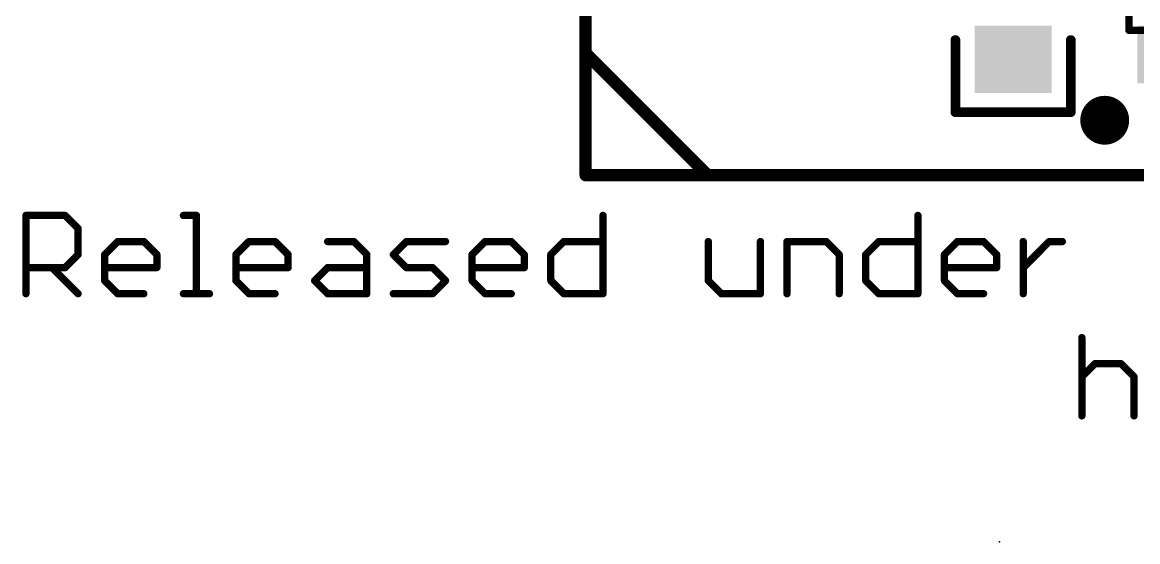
# Model space of a CAD drawing. Extents: x -16 to 95, y -11 to 53.
# Drawn here: x -11.71 to 11.48, y -7.62 to 3.18 of the extents above; entities that cross this region are included whole.
import ezdxf

# ---------------------------------------------------------------- set-up
doc = ezdxf.new("R2010")
doc.units = 0
for name, color, linetype in [('1', 12, 'CONTINUOUS'), ('16', 132, 'CONTINUOUS'), ('18', 110, 'CONTINUOUS'), ('20', 53, 'CONTINUOUS'), ('21', 41, 'CONTINUOUS'), ('23', 53, 'CONTINUOUS'), ('51', 53, 'CONTINUOUS')]:
    doc.layers.add(name, color=color, linetype=linetype)

# ---------------------------------------------------------------- blocks, each defined once
blk = doc.blocks.new('RECT')
blk.add_solid([(-0.5, -0.5), (0.5, -0.5), (-0.5, 0.5), (0.5, 0.5)])
blk = doc.blocks.new('ROUNDV')
at = {"const_width": 0.5}
blk.add_lwpolyline([(0, -0.25, 1), (0, 0.25, 1), (0, -0.25)], format="xyb", dxfattribs=at)

msp = doc.modelspace()

# ---------------------------------------------------------------- linework, layer by layer
at = {"layer": '1', "const_width": 0.254}
for points in [[(0, 53.34), (0, 0)], [(0, 0), (59.69, 0)]]:
    msp.add_lwpolyline(points, dxfattribs=at)
at = {"layer": '1', "const_width": 0.127}
for points in [[(0, 0.0635, 1), (0, -0.0635)], [(-0.0635, 0, 1), (0.0635, 0)]]:
    msp.add_lwpolyline(points, format="xyb", dxfattribs=at)
at = {"layer": '16', "const_width": 0.254}
for points in [[(0, 53.34), (0, 0)], [(0, 0), (59.69, 0)]]:
    msp.add_lwpolyline(points, dxfattribs=at)
at = {"layer": '16', "const_width": 0.127}
for points in [[(0, 0.0635, 1), (0, -0.0635)], [(-0.0635, 0, 1), (0.0635, 0)]]:
    msp.add_lwpolyline(points, format="xyb", dxfattribs=at)
at = {"layer": '20', "const_width": 0.2032}
for points in [[(0, 2.54), (0, 50.8)], [(2.54, 0), (0, 2.54)], [(57.15, 0), (2.54, 0)]]:
    msp.add_lwpolyline(points, dxfattribs=at)
at = {"layer": '20', "const_width": 0.1016}
for points in [[(0.0359, 2.5759, 1), (-0.0359, 2.5041)], [(-0.0508, 2.54, 1), (0.0508, 2.54)], [(2.54, 0.0508, 1), (2.54, -0.0508)], [(2.5041, -0.0359, 1), (2.5759, 0.0359)]]:
    msp.add_lwpolyline(points, format="xyb", dxfattribs=at)
at = {"layer": '21', "const_width": 0.2032}
for points in [[(7.69, 1.31), (7.69, 2.81)], [(10.09, 2.81), (10.09, 1.31)], [(10.09, 1.31), (7.69, 1.31)]]:
    msp.add_lwpolyline(points, dxfattribs=at)
at = {"layer": '21', "const_width": 0.1016}
for points in [[(7.7408, 2.81, 1), (7.6392, 2.81)], [(10.1408, 2.81, 1), (10.0392, 2.81)], [(7.69, 1.3608, 1), (7.69, 1.2592)], [(10.09, 1.2592, 1), (10.09, 1.3608)], [(7.6392, 1.31, 1), (7.7408, 1.31)], [(10.0392, 1.31, 1), (10.1408, 1.31)]]:
    msp.add_lwpolyline(points, format="xyb", dxfattribs=at)
at = {"layer": '23'}
msp.add_point((8.6062, -7.62), dxfattribs=at)
at = {"layer": '51'}
for points, const_width in [([(0, 31.64), (0, 2.54)], 0.254), ([(11.3, 4.61), (11.3, 3.01)], 0.1524), ([(14.1, 3.01), (11.3, 3.01)], 0.1524), ([(0, 2.54), (2.54, 0)], 0.254), ([(2.54, 0), (57.15, 0)], 0.254), ([(-11.6376, -2.4638), (-11.6376, -0.8368)], 0.1524), ([(-11.6376, -0.8368), (-10.8241, -0.8368)], 0.1524), ([(-10.8241, -0.8368), (-10.553, -1.108)], 0.1524), ([(-8.3633, -0.8368), (-8.0921, -0.8368)], 0.1524), ([(-8.0921, -0.8368), (-8.0921, -2.4638)], 0.1524), ([(0.3614, -0.8368), (0.3614, -2.4638)], 0.1524), ([(6.91, -0.8368), (6.91, -2.4638)], 0.1524), ([(-10.553, -1.108), (-10.553, -1.6503)], 0.1524), ([(-10.0005, -1.6503), (-9.7293, -1.3791)], 0.1524), ([(-9.7293, -1.3791), (-9.187, -1.3791)], 0.1524), ([(-9.187, -1.3791), (-8.9158, -1.6503)], 0.1524), ([(-7.2719, -1.6503), (-7.0007, -1.3791)], 0.1524), ([(-7.0007, -1.3791), (-6.4584, -1.3791)], 0.1524), ([(-6.4584, -1.3791), (-6.1872, -1.6503)], 0.1524), ([(-5.3635, -1.3791), (-4.8212, -1.3791)], 0.1524), ([(-4.8212, -1.3791), (-4.55, -1.6503)], 0.1524), ([(-3.9976, -1.6503), (-3.7264, -1.3791)], 0.1524), ([(-3.7264, -1.3791), (-2.9129, -1.3791)], 0.1524), ([(-2.3604, -1.6503), (-2.0892, -1.3791)], 0.1524), ([(-2.0892, -1.3791), (-1.5469, -1.3791)], 0.1524), ([(-1.5469, -1.3791), (-1.2757, -1.6503)], 0.1524), ([(-0.7232, -1.6503), (-0.4521, -1.3791)], 0.1524), ([(-0.4521, -1.3791), (0.3614, -1.3791)], 0.1524), ([(2.5511, -1.3791), (2.5511, -2.1926)], 0.1524), ([(3.6357, -2.4638), (3.6357, -1.3791)], 0.1524), ([(4.1882, -2.4638), (4.1882, -1.3791)], 0.1524), ([(4.1882, -1.3791), (5.0017, -1.3791)], 0.1524), ([(5.0017, -1.3791), (5.2729, -1.6503)], 0.1524), ([(5.8254, -1.6503), (6.0966, -1.3791)], 0.1524), ([(6.0966, -1.3791), (6.91, -1.3791)], 0.1524), ([(7.4625, -1.6503), (7.7337, -1.3791)], 0.1524), ([(7.7337, -1.3791), (8.276, -1.3791)], 0.1524), ([(8.276, -1.3791), (8.5472, -1.6503)], 0.1524), ([(9.0997, -2.4638), (9.0997, -1.3791)], 0.1524), ([(9.0997, -1.9215), (9.642, -1.3791)], 0.1524), ([(9.642, -1.3791), (9.9132, -1.3791)], 0.1524), ([(-10.553, -1.6503), (-10.8241, -1.9215)], 0.1524), ([(-10.0005, -2.1926), (-10.0005, -1.6503)], 0.1524), ([(-8.9158, -1.6503), (-8.9158, -1.9215)], 0.1524), ([(-7.2719, -2.1926), (-7.2719, -1.6503)], 0.1524), ([(-6.1872, -1.6503), (-6.1872, -1.9215)], 0.1524), ([(-4.55, -1.6503), (-4.55, -2.4638)], 0.1524), ([(-3.7264, -1.9215), (-3.9976, -1.6503)], 0.1524), ([(-2.3604, -2.1926), (-2.3604, -1.6503)], 0.1524), ([(-1.2757, -1.6503), (-1.2757, -1.9215)], 0.1524), ([(-0.7232, -2.1926), (-0.7232, -1.6503)], 0.1524), ([(5.2729, -1.6503), (5.2729, -2.4638)], 0.1524), ([(5.8254, -2.1926), (5.8254, -1.6503)], 0.1524), ([(7.4625, -2.1926), (7.4625, -1.6503)], 0.1524), ([(8.5472, -1.6503), (8.5472, -1.9215)], 0.1524), ([(-10.8241, -1.9215), (-11.6376, -1.9215)], 0.1524), ([(-11.0953, -1.9215), (-10.553, -2.4638)], 0.1524), ([(-8.9158, -1.9215), (-10.0005, -1.9215)], 0.1524), ([(-6.1872, -1.9215), (-7.2719, -1.9215)], 0.1524), ([(-5.6347, -2.1926), (-5.3635, -1.9215)], 0.1524), ([(-5.3635, -1.9215), (-4.55, -1.9215)], 0.1524), ([(-3.1841, -1.9215), (-3.7264, -1.9215)], 0.1524), ([(-2.9129, -2.1926), (-3.1841, -1.9215)], 0.1524), ([(-1.2757, -1.9215), (-2.3604, -1.9215)], 0.1524), ([(8.5472, -1.9215), (7.4625, -1.9215)], 0.1524), ([(-9.7293, -2.4638), (-10.0005, -2.1926)], 0.1524), ([(-7.0007, -2.4638), (-7.2719, -2.1926)], 0.1524), ([(-5.3635, -2.4638), (-5.6347, -2.1926)], 0.1524), ([(-3.1841, -2.4638), (-2.9129, -2.1926)], 0.1524), ([(-2.0892, -2.4638), (-2.3604, -2.1926)], 0.1524), ([(-0.4521, -2.4638), (-0.7232, -2.1926)], 0.1524), ([(2.5511, -2.1926), (2.8222, -2.4638)], 0.1524), ([(6.0966, -2.4638), (5.8254, -2.1926)], 0.1524), ([(7.7337, -2.4638), (7.4625, -2.1926)], 0.1524), ([(-9.187, -2.4638), (-9.7293, -2.4638)], 0.1524), ([(-8.3633, -2.4638), (-7.821, -2.4638)], 0.1524), ([(-6.4584, -2.4638), (-7.0007, -2.4638)], 0.1524), ([(-4.55, -2.4638), (-5.3635, -2.4638)], 0.1524), ([(-3.9976, -2.4638), (-3.1841, -2.4638)], 0.1524), ([(-1.5469, -2.4638), (-2.0892, -2.4638)], 0.1524), ([(0.3614, -2.4638), (-0.4521, -2.4638)], 0.1524), ([(2.8222, -2.4638), (3.6357, -2.4638)], 0.1524), ([(6.91, -2.4638), (6.0966, -2.4638)], 0.1524), ([(8.276, -2.4638), (7.7337, -2.4638)], 0.1524), ([(10.3195, -3.3768), (10.3195, -5.0038)], 0.1524), ([(10.3195, -4.1903), (10.5907, -3.9191)], 0.1524), ([(10.5907, -3.9191), (11.133, -3.9191)], 0.1524), ([(11.133, -3.9191), (11.4042, -4.1903)], 0.1524), ([(11.4042, -4.1903), (11.4042, -5.0038)], 0.1524)]:
    msp.add_lwpolyline(points, dxfattribs=dict(at, const_width=const_width))
for points, const_width in [([(11.3, 3.0481, 1), (11.3, 2.9719)], 0.0762), ([(11.2619, 3.01, 1), (11.3381, 3.01)], 0.0762), ([(0.0449, 2.5849, 1), (-0.0449, 2.4951)], 0.127), ([(-0.0635, 2.54, 1), (0.0635, 2.54)], 0.127), ([(2.54, 0.0635, 1), (2.54, -0.0635)], 0.127), ([(2.4951, -0.0449, 1), (2.5849, 0.0449)], 0.127), ([(-11.5995, -0.8368, 1), (-11.6757, -0.8368)], 0.0762), ([(-11.6376, -0.7987, 1), (-11.6376, -0.8749)], 0.0762), ([(-10.7972, -0.8099, 1), (-10.8511, -0.8638)], 0.0762), ([(-10.8241, -0.8749, 1), (-10.8241, -0.7987)], 0.0762), ([(-8.3633, -0.7987, 1), (-8.3633, -0.8749)], 0.0762), ([(-8.054, -0.8368, 1), (-8.1302, -0.8368)], 0.0762), ([(-8.0921, -0.8749, 1), (-8.0921, -0.7987)], 0.0762), ([(0.3995, -0.8368, 1), (0.3233, -0.8368)], 0.0762), ([(6.9481, -0.8368, 1), (6.8719, -0.8368)], 0.0762), ([(-10.5149, -1.108, 1), (-10.5911, -1.108)], 0.0762), ([(-10.5799, -1.1349, 1), (-10.526, -1.081)], 0.0762), ([(-9.7293, -1.341, 1), (-9.7293, -1.4172)], 0.0762), ([(-9.7024, -1.4061, 1), (-9.7562, -1.3522)], 0.0762), ([(-9.16, -1.3522, 1), (-9.2139, -1.4061)], 0.0762), ([(-9.187, -1.4172, 1), (-9.187, -1.341)], 0.0762), ([(-7.0007, -1.341, 1), (-7.0007, -1.4172)], 0.0762), ([(-6.9738, -1.4061, 1), (-7.0276, -1.3522)], 0.0762), ([(-6.4314, -1.3522, 1), (-6.4853, -1.4061)], 0.0762), ([(-6.4584, -1.4172, 1), (-6.4584, -1.341)], 0.0762), ([(-5.3635, -1.341, 1), (-5.3635, -1.4172)], 0.0762), ([(-4.7943, -1.3522, 1), (-4.8482, -1.4061)], 0.0762), ([(-4.8212, -1.4172, 1), (-4.8212, -1.341)], 0.0762), ([(-3.7264, -1.341, 1), (-3.7264, -1.4172)], 0.0762), ([(-3.6994, -1.4061, 1), (-3.7533, -1.3522)], 0.0762), ([(-2.9129, -1.4172, 1), (-2.9129, -1.341)], 0.0762), ([(-2.0892, -1.341, 1), (-2.0892, -1.4172)], 0.0762), ([(-2.0623, -1.4061, 1), (-2.1162, -1.3522)], 0.0762), ([(-1.52, -1.3522, 1), (-1.5738, -1.4061)], 0.0762), ([(-1.5469, -1.4172, 1), (-1.5469, -1.341)], 0.0762), ([(-0.4521, -1.341, 1), (-0.4521, -1.4172)], 0.0762), ([(-0.4251, -1.4061, 1), (-0.479, -1.3522)], 0.0762), ([(0.3614, -1.4172, 1), (0.3614, -1.341)], 0.0762), ([(2.5892, -1.3791, 1), (2.513, -1.3791)], 0.0762), ([(3.6738, -1.3791, 1), (3.5976, -1.3791)], 0.0762), ([(4.2263, -1.3791, 1), (4.1501, -1.3791)], 0.0762), ([(4.1882, -1.341, 1), (4.1882, -1.4172)], 0.0762), ([(5.0287, -1.3522, 1), (4.9748, -1.4061)], 0.0762), ([(5.0017, -1.4172, 1), (5.0017, -1.341)], 0.0762), ([(6.0966, -1.341, 1), (6.0966, -1.4172)], 0.0762), ([(6.1235, -1.4061, 1), (6.0696, -1.3522)], 0.0762), ([(6.91, -1.4172, 1), (6.91, -1.341)], 0.0762), ([(7.7337, -1.341, 1), (7.7337, -1.4172)], 0.0762), ([(7.7606, -1.4061, 1), (7.7068, -1.3522)], 0.0762), ([(8.303, -1.3522, 1), (8.2491, -1.4061)], 0.0762), ([(8.276, -1.4172, 1), (8.276, -1.341)], 0.0762), ([(9.1378, -1.3791, 1), (9.0616, -1.3791)], 0.0762), ([(9.642, -1.341, 1), (9.642, -1.4172)], 0.0762), ([(9.669, -1.4061, 1), (9.6151, -1.3522)], 0.0762), ([(9.9132, -1.4172, 1), (9.9132, -1.341)], 0.0762), ([(-10.5911, -1.6503, 1), (-10.5149, -1.6503)], 0.0762), ([(-10.526, -1.6772, 1), (-10.5799, -1.6234)], 0.0762), ([(-9.9624, -1.6503, 1), (-10.0386, -1.6503)], 0.0762), ([(-10.0274, -1.6234, 1), (-9.9735, -1.6772)], 0.0762), ([(-8.8777, -1.6503, 1), (-8.9539, -1.6503)], 0.0762), ([(-8.9427, -1.6772, 1), (-8.8889, -1.6234)], 0.0762), ([(-7.2338, -1.6503, 1), (-7.31, -1.6503)], 0.0762), ([(-7.2988, -1.6234, 1), (-7.2449, -1.6772)], 0.0762), ([(-6.1491, -1.6503, 1), (-6.2253, -1.6503)], 0.0762), ([(-6.2141, -1.6772, 1), (-6.1603, -1.6234)], 0.0762), ([(-4.5119, -1.6503, 1), (-4.5881, -1.6503)], 0.0762), ([(-4.577, -1.6772, 1), (-4.5231, -1.6234)], 0.0762), ([(-3.9706, -1.6234, 1), (-4.0245, -1.6772)], 0.0762), ([(-4.0245, -1.6234, 1), (-3.9706, -1.6772)], 0.0762), ([(-2.3223, -1.6503, 1), (-2.3985, -1.6503)], 0.0762), ([(-2.3873, -1.6234, 1), (-2.3335, -1.6772)], 0.0762), ([(-1.2376, -1.6503, 1), (-1.3138, -1.6503)], 0.0762), ([(-1.3027, -1.6772, 1), (-1.2488, -1.6234)], 0.0762), ([(-0.6851, -1.6503, 1), (-0.7613, -1.6503)], 0.0762), ([(-0.7502, -1.6234, 1), (-0.6963, -1.6772)], 0.0762), ([(5.311, -1.6503, 1), (5.2348, -1.6503)], 0.0762), ([(5.2459, -1.6772, 1), (5.2998, -1.6234)], 0.0762), ([(5.8635, -1.6503, 1), (5.7873, -1.6503)], 0.0762), ([(5.7984, -1.6234, 1), (5.8523, -1.6772)], 0.0762), ([(7.5006, -1.6503, 1), (7.4244, -1.6503)], 0.0762), ([(7.4356, -1.6234, 1), (7.4895, -1.6772)], 0.0762), ([(8.5853, -1.6503, 1), (8.5091, -1.6503)], 0.0762), ([(8.5203, -1.6772, 1), (8.5741, -1.6234)], 0.0762), ([(-11.6376, -1.8834, 1), (-11.6376, -1.9596)], 0.0762), ([(-11.0683, -1.8945, 1), (-11.1222, -1.9484)], 0.0762), ([(-10.8241, -1.9596, 1), (-10.8241, -1.8834)], 0.0762), ([(-10.0005, -1.8834, 1), (-10.0005, -1.9596)], 0.0762), ([(-8.9158, -1.9596, 1), (-8.9158, -1.8834)], 0.0762), ([(-7.2719, -1.8834, 1), (-7.2719, -1.9596)], 0.0762), ([(-6.1872, -1.9596, 1), (-6.1872, -1.8834)], 0.0762), ([(-5.3635, -1.8834, 1), (-5.3635, -1.9596)], 0.0762), ([(-5.3366, -1.9484, 1), (-5.3905, -1.8945)], 0.0762), ([(-4.55, -1.9596, 1), (-4.55, -1.8834)], 0.0762), ([(-3.7264, -1.8834, 1), (-3.7264, -1.9596)], 0.0762), ([(-3.1571, -1.8945, 1), (-3.211, -1.9484)], 0.0762), ([(-3.1841, -1.9596, 1), (-3.1841, -1.8834)], 0.0762), ([(-2.3604, -1.8834, 1), (-2.3604, -1.9596)], 0.0762), ([(-1.2757, -1.9596, 1), (-1.2757, -1.8834)], 0.0762), ([(7.4625, -1.8834, 1), (7.4625, -1.9596)], 0.0762), ([(8.5472, -1.9596, 1), (8.5472, -1.8834)], 0.0762), ([(-10.8511, -1.8945, 1), (-10.7972, -1.9484)], 0.0762), ([(-8.9539, -1.9215, 1), (-8.8777, -1.9215)], 0.0762), ([(-6.2253, -1.9215, 1), (-6.1491, -1.9215)], 0.0762), ([(-3.7533, -1.9484, 1), (-3.6994, -1.8945)], 0.0762), ([(-1.3138, -1.9215, 1), (-1.2376, -1.9215)], 0.0762), ([(8.5091, -1.9215, 1), (8.5853, -1.9215)], 0.0762), ([(9.0728, -1.8945, 1), (9.1266, -1.9484)], 0.0762), ([(-9.9735, -2.1657, 1), (-10.0274, -2.2196)], 0.0762), ([(-10.0386, -2.1926, 1), (-9.9624, -2.1926)], 0.0762), ([(-7.2449, -2.1657, 1), (-7.2988, -2.2196)], 0.0762), ([(-7.31, -2.1926, 1), (-7.2338, -2.1926)], 0.0762), ([(-5.6078, -2.1657, 1), (-5.6616, -2.2196)], 0.0762), ([(-5.6616, -2.1657, 1), (-5.6078, -2.2196)], 0.0762), ([(-2.886, -2.2196, 1), (-2.9398, -2.1657)], 0.0762), ([(-2.9398, -2.2196, 1), (-2.8859, -2.1657)], 0.0762), ([(-2.3335, -2.1657, 1), (-2.3873, -2.2196)], 0.0762), ([(-2.3985, -2.1926, 1), (-2.3223, -2.1926)], 0.0762), ([(-0.6963, -2.1657, 1), (-0.7502, -2.2196)], 0.0762), ([(-0.7613, -2.1926, 1), (-0.6851, -2.1926)], 0.0762), ([(2.578, -2.1657, 1), (2.5241, -2.2196)], 0.0762), ([(2.513, -2.1926, 1), (2.5892, -2.1926)], 0.0762), ([(5.8523, -2.1657, 1), (5.7984, -2.2196)], 0.0762), ([(5.7873, -2.1926, 1), (5.8635, -2.1926)], 0.0762), ([(7.4895, -2.1657, 1), (7.4356, -2.2196)], 0.0762), ([(7.4244, -2.1926, 1), (7.5006, -2.1926)], 0.0762), ([(-11.6757, -2.4638, 1), (-11.5995, -2.4638)], 0.0762), ([(-10.5799, -2.4907, 1), (-10.526, -2.4369)], 0.0762), ([(-9.7293, -2.4257, 1), (-9.7293, -2.5019)], 0.0762), ([(-9.7562, -2.4907, 1), (-9.7024, -2.4369)], 0.0762), ([(-9.187, -2.5019, 1), (-9.187, -2.4257)], 0.0762), ([(-8.3633, -2.4257, 1), (-8.3633, -2.5019)], 0.0762), ([(-8.1302, -2.4638, 1), (-8.054, -2.4638)], 0.0762), ([(-7.821, -2.5019, 1), (-7.821, -2.4257)], 0.0762), ([(-7.0007, -2.4257, 1), (-7.0007, -2.5019)], 0.0762), ([(-7.0276, -2.4907, 1), (-6.9738, -2.4369)], 0.0762), ([(-6.4584, -2.5019, 1), (-6.4584, -2.4257)], 0.0762), ([(-5.3635, -2.4257, 1), (-5.3635, -2.5019)], 0.0762), ([(-5.3905, -2.4907, 1), (-5.3366, -2.4369)], 0.0762), ([(-4.5881, -2.4638, 1), (-4.5119, -2.4638)], 0.0762), ([(-4.55, -2.5019, 1), (-4.55, -2.4257)], 0.0762), ([(-3.9976, -2.4257, 1), (-3.9976, -2.5019)], 0.0762), ([(-3.211, -2.4369, 1), (-3.1571, -2.4907)], 0.0762), ([(-3.1841, -2.5019, 1), (-3.1841, -2.4257)], 0.0762), ([(-2.0892, -2.4257, 1), (-2.0892, -2.5019)], 0.0762), ([(-2.1162, -2.4907, 1), (-2.0623, -2.4369)], 0.0762), ([(-1.5469, -2.5019, 1), (-1.5469, -2.4257)], 0.0762), ([(-0.4521, -2.4257, 1), (-0.4521, -2.5019)], 0.0762), ([(-0.479, -2.4907, 1), (-0.4251, -2.4369)], 0.0762), ([(0.3233, -2.4638, 1), (0.3995, -2.4638)], 0.0762), ([(0.3614, -2.5019, 1), (0.3614, -2.4257)], 0.0762), ([(2.8222, -2.4257, 1), (2.8222, -2.5019)], 0.0762), ([(2.7953, -2.4907, 1), (2.8492, -2.4369)], 0.0762), ([(3.5976, -2.4638, 1), (3.6738, -2.4638)], 0.0762), ([(3.6357, -2.5019, 1), (3.6357, -2.4257)], 0.0762), ([(4.1501, -2.4638, 1), (4.2263, -2.4638)], 0.0762), ([(5.2348, -2.4638, 1), (5.311, -2.4638)], 0.0762), ([(6.0966, -2.4257, 1), (6.0966, -2.5019)], 0.0762), ([(6.0696, -2.4907, 1), (6.1235, -2.4369)], 0.0762), ([(6.8719, -2.4638, 1), (6.9481, -2.4638)], 0.0762), ([(6.91, -2.5019, 1), (6.91, -2.4257)], 0.0762), ([(7.7337, -2.4257, 1), (7.7337, -2.5019)], 0.0762), ([(7.7068, -2.4907, 1), (7.7606, -2.4369)], 0.0762), ([(8.276, -2.5019, 1), (8.276, -2.4257)], 0.0762), ([(9.0616, -2.4638, 1), (9.1378, -2.4638)], 0.0762), ([(10.3576, -3.3768, 1), (10.2814, -3.3768)], 0.0762), ([(10.5907, -3.881, 1), (10.5907, -3.9572)], 0.0762), ([(10.6176, -3.9461, 1), (10.5638, -3.8922)], 0.0762), ([(11.16, -3.8922, 1), (11.1061, -3.9461)], 0.0762), ([(11.133, -3.9572, 1), (11.133, -3.881)], 0.0762), ([(10.2926, -4.1634, 1), (10.3465, -4.2172)], 0.0762), ([(11.4423, -4.1903, 1), (11.3661, -4.1903)], 0.0762), ([(11.3773, -4.2172, 1), (11.4311, -4.1634)], 0.0762), ([(10.2814, -5.0038, 1), (10.3576, -5.0038)], 0.0762), ([(11.3661, -5.0038, 1), (11.4423, -5.0038)], 0.0762)]:
    msp.add_lwpolyline(points, format="xyb", dxfattribs=dict(at, const_width=const_width))

# ---------------------------------------------------------------- block references
at = {"layer": '1', "xscale": 1.6, "yscale": 1.4, "rotation": 180}
msp.add_blockref('RECT', (8.89, 2.41), dxfattribs=at)
at = {"layer": '1', "xscale": 0.55, "yscale": 1.2}
msp.add_blockref('RECT', (11.75, 2.5099), dxfattribs=at)
at = {"layer": '18', "xscale": 1.016, "yscale": 1.016}
msp.add_blockref('ROUNDV', (10.795, 1.143), dxfattribs=at)
msp.add_blockref('ROUNDV', (10.795, 1.143), dxfattribs=at)

doc.saveas('drawing.dxf')
